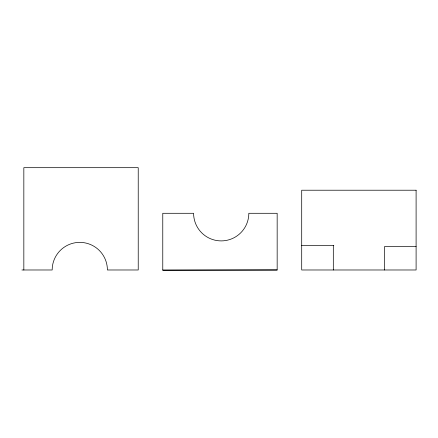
<?xml version="1.0" encoding="UTF-8"?>
<svg xmlns="http://www.w3.org/2000/svg" width="438" height="438" viewBox="0 0 438 438"><rect width="100%" height="100%" fill="white"/><g stroke="black" fill="none" stroke-linecap="round" stroke-linejoin="round"><path stroke-width="0.66" d="M277.161 269.983L162.772 270.317L162.772 213.29L193.601 213.29A27.61 27.61 0 0 0 221.212 240.9A27.61 27.61 0 0 0 248.822 213.29L277.161 213.29L277.161 269.983L162.772 269.983M301.705 245.439L333.838 245.439M416.1 246.594L384.493 246.594L384.493 269.983M21.9 269.983L52.177 269.983A27.61 27.61 0 0 1 79.787 242.373A27.61 27.61 0 0 1 107.398 269.983L138.227 269.983L138.227 167.683L23.833 167.683L23.833 269.983M333.313 245.439L333.313 269.983M416.1 190.218L301.705 190.218L301.705 269.983L416.1 269.983L416.1 190.218"/></g></svg>
